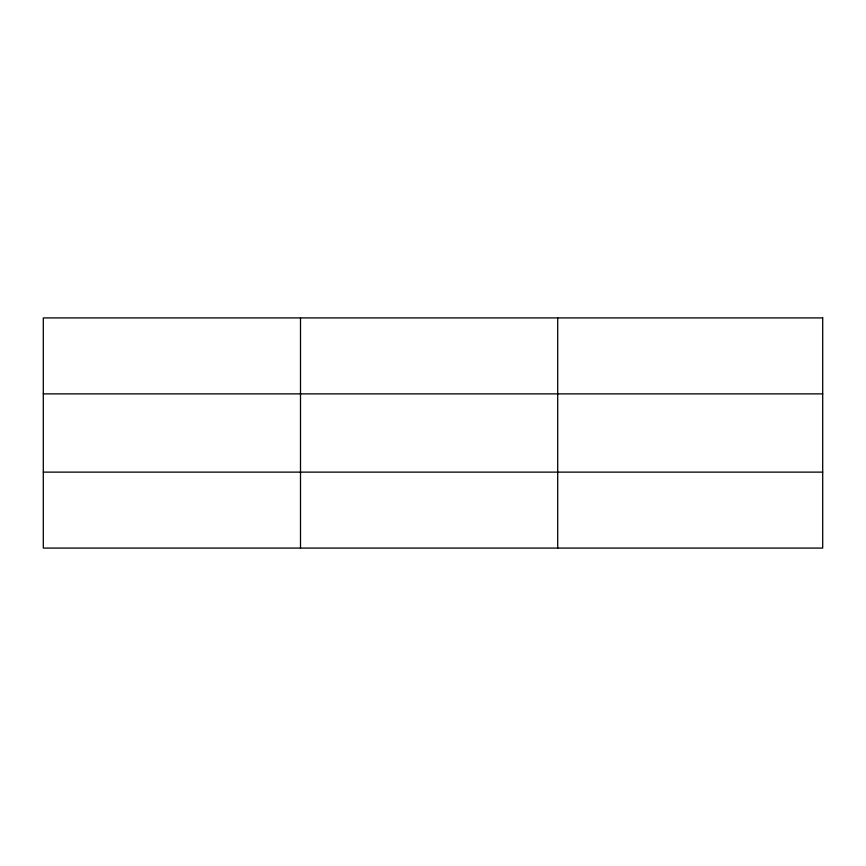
<?xml version="1.0" encoding="UTF-8"?>
<svg xmlns="http://www.w3.org/2000/svg" width="866" height="866" viewBox="0 0 866 866"><rect width="100%" height="100%" fill="white"/><g stroke="black" fill="none" stroke-linecap="round" stroke-linejoin="round"><path stroke-width="1.3" d="M300.502 317.919L300.502 548.081M557.704 317.919L557.704 548.081M43.3 393.878L822.7 393.878M43.3 472.122L822.7 472.122M822.7 317.919L822.7 548.081L43.3 548.081L43.3 317.919L822.7 317.919"/></g></svg>
